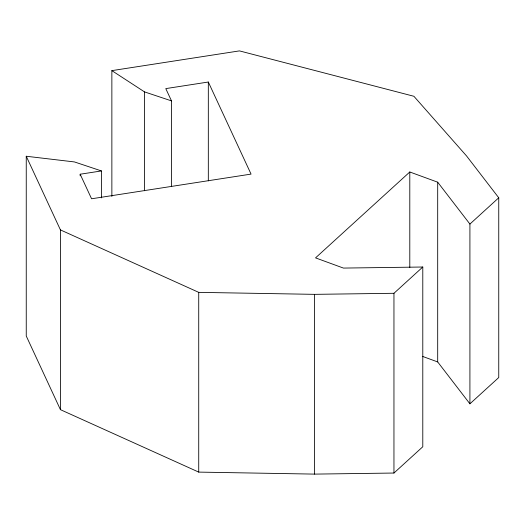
<?xml version="1.0" encoding="UTF-8"?>
<svg xmlns="http://www.w3.org/2000/svg" width="525" height="525" viewBox="0 0 525 525"><rect width="100%" height="100%" fill="white"/><g stroke="black" fill="none" stroke-linecap="round" stroke-linejoin="round"><path stroke-width="0.79" d="M111.864 196.455L111.864 70.632L239.452 50.892L413.897 96.278L466.522 155.912L498.75 197.787L498.75 377.541L469.914 403.817L469.914 224.063L437.692 182.188L409.795 171.983L315.538 257.88L343.435 268.078L422.789 267.015L422.789 446.762L393.953 473.038L314.606 474.108L198.726 472.106L60.434 409.658L26.25 336L26.25 156.247L74.478 161.943L101.437 170.933L101.437 197.899M26.25 156.247L60.434 229.911L198.726 292.359L314.606 294.354L393.953 293.291L422.789 267.015M469.914 224.063L498.75 197.787M101.437 170.933L80.174 174.221L91.573 198.778L251.055 174.103L208.32 82.025L165.788 88.607L171.491 100.885L171.491 186.67M111.864 70.632L144.526 91.895L171.491 100.885M422.612 356.423L437.692 361.935L469.914 403.817M437.692 182.188L437.692 361.935M409.795 171.983L409.795 267.579M393.953 293.291L393.953 473.038M314.606 294.354L314.606 474.108M208.32 82.025L208.32 180.889M198.726 292.359L198.726 472.106M144.526 91.895L144.526 190.759M80.174 174.221L80.174 175.855M60.434 229.911L60.434 409.658"/></g></svg>
